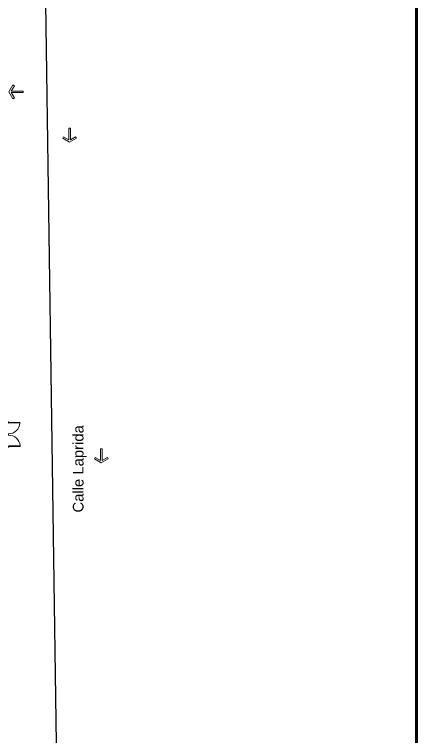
# Model space of a CAD drawing. Header units: inches. Extents: x 2 to 337, y 2 to 182.
# Drawn here: x 186.1 to 224, y 62.3 to 130.4 of the extents above; entities that cross this region are included whole.
import ezdxf

# ---------------------------------------------------------------- set-up
doc = ezdxf.new("R2010")
doc.units = ezdxf.units.IN
doc.header["$MEASUREMENT"] = 0
for name, color, linetype, lineweight in [('01', 60, 'Continuous', 9), ('ARQ-CARPINTERIAS', 4, 'Continuous', 9), ('l muro', 5, 'Continuous', 80)]:
    doc.layers.add(name, color=color, linetype=linetype, lineweight=lineweight)
doc.layers.add('piso', color=52, linetype='Continuous')
doc.styles.get("Standard").update_dxf_attribs({"font": 'ARIAL.TTF'})

# ---------------------------------------------------------------- blocks, each defined once
blk = doc.blocks.new('terreno1')
at = {"layer": 'piso'}
blk.add_lwpolyline([(2906.337, 856.866), (2908.104, 734.713)], dxfattribs=at)
at = {"layer": '01', "insert": (2909.255, 784.839), "char_height": 1, "attachment_point": 1, "rotation": 90}
blk.add_mtext_dynamic_manual_height_columns('Calle Laprida', width=9.90179, gutter_width=12.5, heights=[0], dxfattribs=at)
blk = doc.blocks.new('SE-PM01$0$P3')
for p, q in [((7, 19.56), (6.1, 19.56)), ((6.1, 19.509), (6.1, 19.56)), ((7, 19.509), (7, 19.56))]:
    blk.add_line(p, q)
at = {"ltscale": 200}
blk.add_line((7, 19.509), (6.1, 19.509), dxfattribs=at)
for points in [[(7.1, 19.61), (7.1, 19.56), (7, 19.56), (7, 19.61)], [(7.1, 18.66), (7.1, 18.61), (7, 18.61), (7, 18.66)]]:
    blk.add_lwpolyline(points, close=True, dxfattribs=at)
blk.add_arc((7, 19.56), 0.9, 183.2763, 270, dxfattribs=at)

msp = doc.modelspace()

# ---------------------------------------------------------------- linework, layer by layer
at = {"linetype": 'Continuous', "lineweight": 13}
for points in [[(186.891, 123.019), (186.891, 123.169), (185.786, 123.169), (186.075, 123.668), (185.945, 123.743), (185.57, 123.094), (185.945, 122.444), (186.075, 122.519), (185.786, 123.019), (186.891, 123.019)], [(191.206, 119.674), (191.356, 119.674), (191.356, 118.57), (191.855, 118.858), (191.93, 118.728), (191.281, 118.353), (190.631, 118.728), (190.706, 118.858), (191.206, 118.57), (191.206, 119.674)], [(194.199, 89.465), (194.349, 89.465), (194.349, 88.361), (194.848, 88.649), (194.923, 88.52), (194.274, 88.145), (193.624, 88.52), (193.699, 88.649), (194.199, 88.361), (194.199, 89.465)]]:
    msp.add_lwpolyline(points, close=True, dxfattribs=at)
at = {"layer": 'l muro'}
msp.add_lwpolyline([(112.831, 181.032), (223.99, 181.032), (223.99, 1.955), (112.831, 1.955)], close=True, dxfattribs=at)

# ---------------------------------------------------------------- block references
at = {"layer": 'ARQ-CARPINTERIAS', "yscale": 1.19567011600202, "zscale": 1.19567011600202}
for p, xscale, rotation in [((194.221, 68.671), -1.19567011600202, 0.8285674404403044), ((193.577, 113.169), 1.19567011600202, 180.8285674403908)]:
    msp.add_blockref('SE-PM01$0$P3', p, dxfattribs=dict(at, xscale=xscale, rotation=rotation))
at = {"layer": 'l muro'}
msp.add_blockref('terreno1', (-2717.663, -701.391), dxfattribs=at)

doc.saveas('drawing.dxf')
